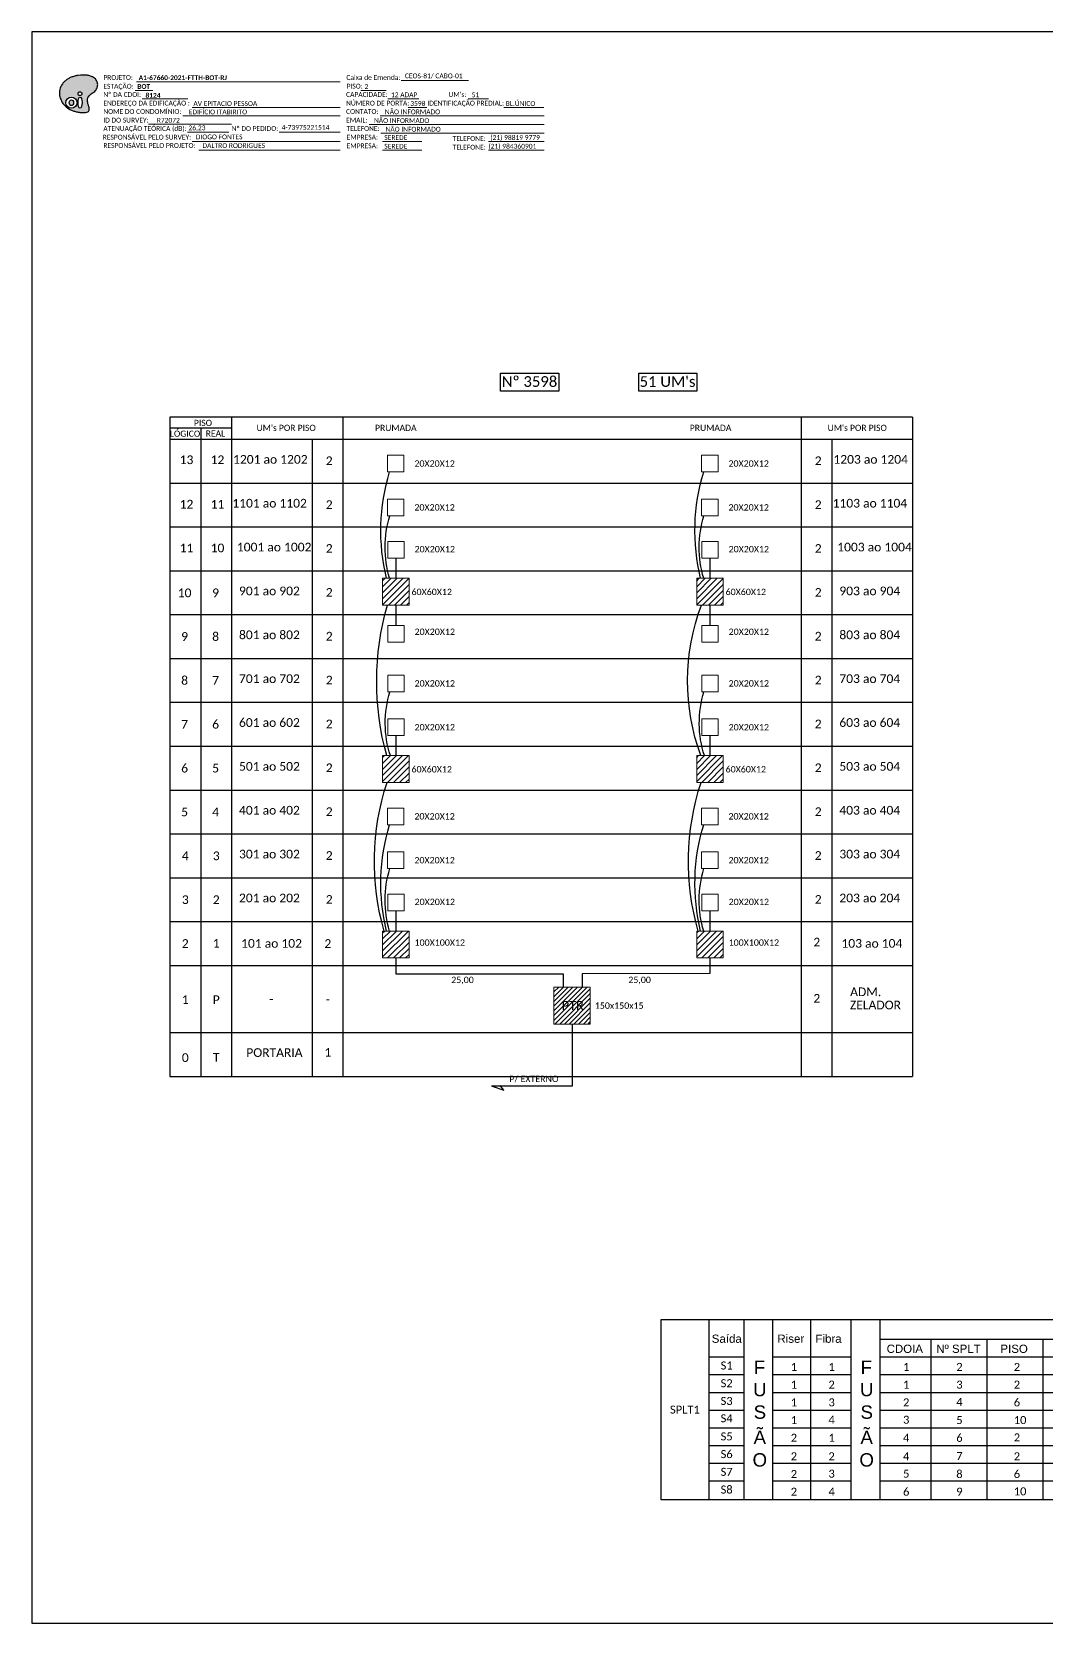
# Model space of a CAD drawing. Header units: metres. Extents: x -1286 to 461, y -500 to 94.
# Drawn here: x -380 to -2, y -500 to 94 of the extents above; entities that cross this region are included whole.
import ezdxf
from ezdxf.enums import TextEntityAlignment as Align

# ---------------------------------------------------------------- set-up
doc = ezdxf.new("R2010")
doc.units = ezdxf.units.M
doc.styles.add('ARIAL', font='arial.ttf')
doc.styles.add('WMF-Calibri0', font='calibri.ttf')
doc.styles.add('WMF-Calibri1', font='calibrib.ttf')

# ---------------------------------------------------------------- blocks, each defined once
blk = doc.blocks.new('OI')
h = blk.add_hatch(color=40)
edge = h.paths.add_edge_path()
edge.add_spline(control_points=[(4.35, -0.67), (3.92, -0.99), (3.26, -1.5), (2.81, -2.59), (2.9, -3.5), (3.06, -4.27), (3.31, -4.85), (3.37, -5.39), (3.4, -5.88), (3.2, -6.4), (2.54, -6.61), (1.65, -6.63), (0.55, -6.67), (-0.56, -6.42), (-1.61, -6.14), (-2.77, -5.61), (-3.92, -4.77), (-4.89, -3.7), (-5.34, -2.65), (-5.6, -1.94), (-5.85, -0.96), (-5.71, 0.47), (-5.1, 2.02), (-4.14, 3.02), (-3.3, 3.61), (-2.37, 4.16), (-1.36, 4.44), (-0.56, 4.7), (0.79, 4.85), (2.24, 4.97), (3.79, 4.57), (4.67, 4.21), (5.44, 3.65), (5.76, 2.99), (6.03, 2.21), (6.01, 1.46), (5.72, 0.64), (5.31, 0.08), (4.88, -0.38), (4.51, -0.55), (4.35, -0.67)], knot_values=[0, 0, 0, 0, 1.60434, 2.417191, 3.427595, 4.282808, 4.776746, 5.304182, 5.888771, 6.258406, 6.858137, 7.79129, 8.986195, 10.124242, 11.187857, 12.242908, 13.953784, 15.414161, 16.515391, 17.349188, 17.675853, 19.552021, 21.515531, 22.568638, 23.63245, 24.621084, 25.782718, 26.745347, 27.142653, 29.870543, 31.004649, 31.921532, 32.709589, 33.801391, 34.042471, 35.192333, 35.971461, 36.628871, 37.254359, 37.836911, 37.836911, 37.836911, 37.836911], degree=3, periodic=0)
h.paths.add_polyline_path([(1.13, -0.87, -1), (-0.04, -0.87, -1)], flags=16)
edge = h.paths.add_edge_path(flags=16)
edge.add_ellipse((0.56, -3.59), major_axis=(-0.02, 1.71), ratio=0.361305, start_angle=0, end_angle=360)
h.paths.add_polyline_path([(-0.36, -3.62, -1), (-3.8, -3.62, -1)], flags=16)
edge = h.paths.add_edge_path(flags=0)
edge.add_ellipse((-2.08, -3.62), major_axis=(0, 0.885), ratio=0.758294, start_angle=0, end_angle=360)
at = {"color": 40}
for centre, radius in [((-2.08, -3.62), 1.72), ((0.54, -0.87), 0.587)]:
    blk.add_circle(centre, radius, dxfattribs=at)
blk.add_ellipse((-2.08, -3.62), major_axis=(0, 0.885), ratio=0.758294, start_param=-3.141592653589792, end_param=3.141592653589792, dxfattribs=at)
blk.add_ellipse((0.56, -3.59), major_axis=(-0.02, 1.71), ratio=0.361305, dxfattribs=at)
at = {"color": 40, "start_tangent": (-0.800898, -0.598801), "end_tangent": (-0.800898, -0.598801)}
blk.add_spline([(4.35, -0.67), (3.2, -1.78), (2.9, -2.54), (2.92, -3.55), (3.12, -4.38), (3.28, -4.85), (3.37, -5.37), (3.35, -5.95), (3.2, -6.29), (2.66, -6.55), (1.73, -6.63), (0.54, -6.62), (-0.58, -6.41), (-1.6, -6.11), (-2.56, -5.67), (-3.95, -4.67), (-4.89, -3.56), (-5.37, -2.56), (-5.64, -1.78), (-5.72, -1.46), (-5.63, 0.42), (-4.84, 2.22), (-4.13, 2.99), (-3.27, 3.62), (-2.4, 4.09), (-1.3, 4.47), (-0.37, 4.72), (0.02, 4.77), (2.75, 4.8), (3.85, 4.53), (4.69, 4.16), (5.31, 3.68), (5.85, 2.73), (5.93, 2.5), (5.94, 1.35), (5.67, 0.62), (5.29, 0.08), (4.84, -0.36), (4.35, -0.67)], degree=3, dxfattribs=at)

msp = doc.modelspace()

# ---------------------------------------------------------------- hatches: boundary and pattern name
h = msp.add_hatch()
h.set_pattern_fill('LINE', color=1, scale=0.5, angle=45)
h.set_pattern_definition([(45, (-5801.7243, 3157.734), (-1.122532, 1.122532), [])])
h.paths.add_polyline_path([(-249.33, -119.81), (-239.42, -119.81), (-239.42, -109.77), (-249.33, -109.77)])
h = msp.add_hatch()
h.set_pattern_fill('LINE', color=1, scale=0.5, angle=45)
h.set_pattern_definition([(45, (-5684.4536, 3157.734), (-1.122532, 1.122532), [])])
h.paths.add_polyline_path([(-132.05, -119.81), (-122.15, -119.81), (-122.15, -109.77), (-132.05, -109.77)])
h = msp.add_hatch()
h.set_pattern_fill('LINE', color=1, scale=0.5, angle=45)
h.set_pattern_definition([(45, (-5801.7243, 3042.4127), (-1.122532, 1.122532), [])])
h.paths.add_polyline_path([(-249.33, -186.02), (-239.42, -186.02), (-239.42, -175.98), (-249.33, -175.98)])
h = msp.add_hatch()
h.set_pattern_fill('LINE', color=1, scale=0.5, angle=45)
h.set_pattern_definition([(45, (-5684.4536, 3042.4127), (-1.122532, 1.122532), [])])
h.paths.add_polyline_path([(-132.05, -186.02), (-122.15, -186.02), (-122.15, -175.98), (-132.05, -175.98)])
h = msp.add_hatch()
h.set_pattern_fill('LINE', color=1, scale=0.5, angle=45)
h.set_pattern_definition([(45, (-5801.7243, 2976.9307), (-1.122532, 1.122532), [])])
h.paths.add_polyline_path([(-249.33, -251.5), (-239.42, -251.5), (-239.42, -241.46), (-249.33, -241.46)])
h = msp.add_hatch()
h.set_pattern_fill('LINE', color=1, scale=0.5, angle=45)
h.set_pattern_definition([(45, (-5684.4536, 2976.9307), (-1.122532, 1.122532), [])])
h.paths.add_polyline_path([(-132.05, -251.5), (-122.15, -251.5), (-122.15, -241.46), (-132.05, -241.46)])
h = msp.add_hatch()
h.set_pattern_fill('ANSI31', color=1, scale=10, style=0)
h.set_pattern_definition([(45, (-796.9757, -660.1315), (-0.8838835, 0.8838835), [])])
h.paths.add_polyline_path([(-185.36, -276.17), (-171.79, -276.17), (-171.79, -262.41), (-185.36, -262.41)])
h.paths.add_polyline_path([(-183.35, -271.81), (-173.27, -271.81), (-173.27, -266.67), (-183.35, -266.67)], flags=24)

# ---------------------------------------------------------------- linework, layer by layer
for p, q in [((-145.3, -386.46), (185.97, -386.46)), ((-145.3, -453.82), (-145.3, -386.46)), ((-127.53, -386.46), (-127.53, -453.82)), ((-114.4, -386.46), (-114.4, -453.82)), ((-103.61, -453.82), (-103.61, -386.46)), ((-89.52, -386.46), (-89.52, -453.82)), ((-74.5, -386.46), (-74.5, -453.82)), ((-63.7, -386.46), (-63.7, -453.82)), ((-63.7, -393.81), (185.97, -393.81)), ((-44.69, -393.81), (-44.69, -453.82)), ((-23.73, -393.81), (-23.73, -453.82)), ((-2.82, -393.81), (-2.82, -453.82)), ((-127.53, -400.43), (-114.4, -400.43)), ((-103.61, -400.43), (-74.5, -400.43)), ((-63.7, -400.43), (185.97, -400.43)), ((-127.53, -407.04), (-114.4, -407.04)), ((-103.61, -407.04), (-74.5, -407.04)), ((-63.7, -407.04), (185.97, -407.04)), ((-127.53, -413.66), (-114.4, -413.66)), ((-103.61, -413.66), (-74.5, -413.66)), ((-63.7, -413.66), (185.97, -413.66)), ((-127.53, -420.27), (-114.4, -420.27)), ((-103.61, -420.27), (-74.5, -420.27)), ((-63.7, -420.27), (185.97, -420.27)), ((-127.53, -426.88), (-114.4, -426.88)), ((-103.61, -426.88), (-74.5, -426.88)), ((-63.7, -426.88), (185.97, -426.88)), ((-127.53, -433.5), (-114.4, -433.5)), ((-103.61, -433.5), (-74.5, -433.5)), ((-63.7, -433.5), (185.97, -433.5)), ((-127.53, -440.11), (-114.4, -440.11)), ((-103.61, -440.11), (-74.5, -440.11)), ((-63.7, -440.11), (185.97, -440.11)), ((-127.53, -446.73), (-114.4, -446.73)), ((-103.61, -446.73), (-74.5, -446.73)), ((-63.7, -446.73), (185.97, -446.73)), ((185.97, -453.82), (-145.3, -453.82))]:
    msp.add_line(p, q)
msp.add_lwpolyline([(-380.32, -499.81), (460.68, -499.81), (460.68, 94.19), (-380.32, 94.19)], close=True)
at = {"color": 7, "lineweight": 0}
for points in [[(-341.73, 72.24), (-335.18, 72.24)], [(-341.21, 75.52), (-265.24, 75.52)], [(-257.45, 72.28), (-247.96, 72.28)], [(-242.4, 76.01), (-217.27, 76.01)], [(-339.07, 69.17), (-322.1, 69.17)], [(-320.5, 65.93), (-265.24, 65.93)], [(-247.4, 69.17), (-235.78, 69.17)], [(-239.81, 65.93), (-232.87, 65.93)], [(-217.45, 69.17), (-209.79, 69.17)], [(-204.12, 65.93), (-189.08, 65.93)], [(-336.75, 59.75), (-305.7, 59.75)], [(-323.91, 62.82), (-265.24, 62.82)], [(-254.32, 59.58), (-189.05, 59.58)], [(-250.28, 62.82), (-189.05, 62.82)], [(-322.21, 56.79), (-306.7, 56.79)], [(-287.98, 56.79), (-265.22, 56.79)], [(-250.03, 56.34), (-189.05, 56.34)], [(-320.5, 53.23), (-265.24, 53.23)], [(-318.01, 49.99), (-265.24, 49.99)], [(-249.43, 53.23), (-234.63, 53.23)], [(-249.43, 49.99), (-234.63, 49.99)], [(-209.82, 53.23), (-189.05, 53.23)], [(-209.82, 49.99), (-189.05, 49.99)]]:
    msp.add_lwpolyline(points, dxfattribs=at)
at = {"color": 7}
for points in [[(-205.28, -33.24), (-183.58, -33.24), (-183.58, -39.9), (-205.28, -39.9)], [(-153.67, -33.24), (-131.98, -33.24), (-131.98, -39.9), (-153.67, -39.9)]]:
    msp.add_lwpolyline(points, close=True, dxfattribs=at)
at = {"color": 0}
for points in [[(-51.48, -49.62), (-328.81, -49.62)], [(-305.66, -53.74), (-328.81, -53.74)]]:
    msp.add_lwpolyline(points, dxfattribs=at)
for points in [[(-328.81, -49.62), (-328.81, -57.85)], [(-305.66, -57.85), (-305.66, -49.62)], [(-264.07, -57.85), (-264.07, -49.62)], [(-93.07, -49.62), (-93.07, -57.85)], [(-51.48, -49.62), (-51.48, -57.85)], [(-328.81, -57.85), (-51.48, -57.85)], [(-328.81, -57.85), (-51.48, -57.85)], [(-328.81, -57.85), (-328.81, -295.74)], [(-317.24, -53.74), (-317.24, -57.85)], [(-317.24, -57.85), (-317.24, -295.74)], [(-305.66, -295.74), (-305.66, -57.85)], [(-275.65, -57.85), (-275.65, -295.74)], [(-264.07, -295.74), (-264.07, -57.85)], [(-93.07, -57.85), (-93.07, -295.74)], [(-81.49, -295.74), (-81.49, -57.85)], [(-51.48, -57.85), (-51.48, -295.74)], [(-328.81, -74.22), (-51.48, -74.22)], [(-328.81, -90.59), (-51.48, -90.59)], [(-328.81, -106.96), (-51.48, -106.96)], [(-328.81, -123.34), (-51.48, -123.34)], [(-328.81, -139.71), (-51.48, -139.71)], [(-328.81, -156.08), (-51.48, -156.08)], [(-328.81, -172.45), (-51.48, -172.45)], [(-328.81, -188.82), (-51.48, -188.82)], [(-328.81, -205.2), (-51.48, -205.2)], [(-328.81, -221.57), (-51.48, -221.57)], [(-328.81, -237.94), (-51.48, -237.94)], [(-328.81, -254.31), (-51.48, -254.31)], [(-328.81, -279.37), (-51.48, -279.37)], [(-328.81, -295.74), (-51.48, -295.74)]]:
    msp.add_lwpolyline(points)
at = {"lineweight": 0}
for points in [[(-241.36, -63.85), (-247.49, -63.85), (-247.49, -70.06), (-241.36, -70.06)], [(-124.09, -63.85), (-130.22, -63.85), (-130.22, -70.06), (-124.09, -70.06)], [(-241.36, -80.22), (-247.49, -80.22), (-247.49, -86.44), (-241.36, -86.44)], [(-124.09, -80.22), (-130.22, -80.22), (-130.22, -86.44), (-124.09, -86.44)], [(-241.31, -95.99), (-247.44, -95.99), (-247.44, -102.21), (-241.31, -102.21)], [(-124.04, -95.99), (-130.17, -95.99), (-130.17, -102.21), (-124.04, -102.21)], [(-241.31, -127.38), (-247.44, -127.38), (-247.44, -133.59), (-241.31, -133.59)], [(-124.04, -127.38), (-130.17, -127.38), (-130.17, -133.59), (-124.04, -133.59)], [(-241.31, -145.91), (-247.44, -145.91), (-247.44, -152.13), (-241.31, -152.13)], [(-124.04, -145.91), (-130.17, -145.91), (-130.17, -152.13), (-124.04, -152.13)], [(-241.31, -162.29), (-247.44, -162.29), (-247.44, -168.5), (-241.31, -168.5)], [(-124.04, -162.29), (-130.17, -162.29), (-130.17, -168.5), (-124.04, -168.5)], [(-241.36, -195.54), (-247.49, -195.54), (-247.49, -201.75), (-241.36, -201.75)], [(-124.09, -195.54), (-130.22, -195.54), (-130.22, -201.75), (-124.09, -201.75)], [(-241.36, -211.91), (-247.49, -211.91), (-247.49, -218.12), (-241.36, -218.12)], [(-124.09, -211.91), (-130.22, -211.91), (-130.22, -218.12), (-124.09, -218.12)], [(-241.31, -227.68), (-247.44, -227.68), (-247.44, -233.9), (-241.31, -233.9)], [(-124.04, -227.68), (-130.17, -227.68), (-130.17, -233.9), (-124.04, -233.9)]]:
    msp.add_lwpolyline(points, close=True, dxfattribs=at)
at = {"color": 3}
for points in [[(-247.89, -109.77, -0.133873), (-246.71, -70.06)], [(-130.61, -109.77, -0.133873), (-129.44, -70.06)], [(-246.72, -109.77, -0.146704), (-246.66, -86.44)], [(-129.45, -109.77, -0.146704), (-129.39, -86.44)], [(-247.78, -175.98, -0.138382), (-247.53, -119.81)], [(-130.51, -175.98, -0.180769), (-130.26, -119.81)], [(-246.42, -175.98, -0.153903), (-246.61, -152.13)], [(-129.19, -175.98, -0.152185), (-129.34, -152.13)], [(-248.76, -241.46, -0.149269), (-247.69, -186.02)], [(-131.49, -241.46, -0.149269), (-130.42, -186.02)], [(-247.89, -241.46, -0.133873), (-246.71, -201.75)], [(-130.61, -241.46, -0.133873), (-129.44, -201.75)], [(-246.72, -241.46, -0.146704), (-246.66, -218.12)], [(-129.45, -241.46, -0.146704), (-129.39, -218.12)]]:
    msp.add_lwpolyline(points, format="xyb", dxfattribs=at)
for points in [[(-244.37, -102.12), (-244.37, -109.69)], [(-127.1, -102.12), (-127.1, -109.69)], [(-244.37, -119.81), (-244.37, -127.38)], [(-127.1, -119.81), (-127.1, -127.38)], [(-244.37, -168.41), (-244.37, -175.98)], [(-127.1, -168.41), (-127.1, -175.98)], [(-244.37, -233.9), (-244.37, -241.46)], [(-127.1, -233.9), (-127.1, -241.46)], [(-244.41, -251.5), (-244.41, -257.43), (-181.92, -257.43), (-181.92, -262.41)], [(-127.14, -251.5), (-127.14, -257.28), (-174.83, -257.43), (-174.83, -262.41)]]:
    msp.add_lwpolyline(points, dxfattribs=at)
at = {"color": 1, "lineweight": 0}
for points in [[(-239.42, -109.77), (-249.33, -109.77), (-249.33, -119.81), (-239.42, -119.81)], [(-122.15, -109.77), (-132.05, -109.77), (-132.05, -119.81), (-122.15, -119.81)], [(-239.42, -175.98), (-249.33, -175.98), (-249.33, -186.02), (-239.42, -186.02)], [(-122.15, -175.98), (-132.05, -175.98), (-132.05, -186.02), (-122.15, -186.02)], [(-239.42, -241.46), (-249.33, -241.46), (-249.33, -251.5), (-239.42, -251.5)], [(-122.15, -241.46), (-132.05, -241.46), (-132.05, -251.5), (-122.15, -251.5)], [(-185.36, -262.41), (-171.79, -262.41), (-171.79, -276.17), (-185.36, -276.17)]]:
    msp.add_lwpolyline(points, close=True, dxfattribs=at)
at = {"color": 1}
for points in [[(-178.57, -276.17), (-178.57, -299.31), (-208.71, -299.31)], [(-208.49, -299.31), (-204.08, -300.9)], [(-204.08, -300.9), (-205.48, -299.08)]]:
    msp.add_lwpolyline(points, dxfattribs=at)

# ---------------------------------------------------------------- block references
at = {"color": 7, "xscale": 1.213923925163967, "yscale": 1.213923925163967, "zscale": 1.213923925163967, "rotation": 0.1532896023949059}
msp.add_blockref('OI', (-363.02, 72.14), dxfattribs=at)

# ---------------------------------------------------------------- texts
at = {"color": 7, "lineweight": 0, "style": 'WMF-Calibri0'}
for s, height, p in [('PROJETO:', 1.793, (-353.62, 76.26)), ('Caixa de Emenda:', 1.7927, (-262.86, 76.26)), ('ESTAÇÃO:', 1.793, (-353.62, 72.98)), ('Nº DA CDOI:', 1.7927, (-353.62, 69.91)), ('CAPACIDADE:', 1.7927, (-262.97, 69.91)), ('PISO:', 1.793, (-262.79, 73.03)), ("UM's:", 1.793, (-224.72, 69.91)), ('ENDEREÇO DA EDIFICAÇÃO :', 1.7927, (-353.62, 66.68)), ('NOME DO CONDOMÍNIO:', 1.7927, (-353.62, 63.56)), ('CONTATO:', 1.793, (-262.97, 63.56)), ('NÚMERO DE PORTA:', 1.7927, (-262.97, 66.68)), ('IDENTIFICAÇÃO PREDIAL:', 1.7927, (-232.6, 66.68)), ('ATENUAÇÃO TEÓRICA (dB):', 1.7927, (-353.62, 57.21)), ('ID DO SURVEY:', 1.7927, (-353.62, 60.33)), ('EMAIL:', 1.793, (-262.97, 60.33)), ('RESPONSÁVEL PELO SURVEY:', 1.7927, (-353.86, 53.98)), ('Nº DO PEDIDO:', 1.7927, (-305.69, 57.21)), ('TELEFONE:', 1.793, (-262.79, 57.21)), ('EMPRESA:', 1.793, (-262.79, 53.98)), ('TELEFONE:', 1.793, (-223.18, 53.47)), ('RESPONSÁVEL PELO PROJETO:', 1.7927, (-353.62, 50.87)), ('EMPRESA:', 1.793, (-262.79, 50.74)), ('TELEFONE:', 1.793, (-223.18, 50.24))]:
    msp.add_text(s, height=height, dxfattribs=at).set_placement(p)
at = {"color": 7}
for s, height, style, p in [('A1-67660-2021-FTTH-BOT-RJ', 1.7927, 'WMF-Calibri1', (-340.42, 76.17)), ('CEOS-81/ CABO-01', 1.7927, 'WMF-Calibri0', (-241.01, 76.85)), ('BOT', 1.793, 'WMF-Calibri1', (-340.94, 72.89)), ('2', 1.79, 'WMF-Calibri0', (-256.09, 72.88)), ('12 ADAP', 1.793, 'WMF-Calibri0', (-246.22, 69.79)), ('51', 1.793, 'WMF-Calibri0', (-216.1, 69.77)), ('EDIFÍCIO ITABIRITO', 1.7927, 'WMF-Calibri0', (-321.71, 63.39)), ('AV EPITACIO PESSOA', 1.7927, 'WMF-Calibri0', (-319.99, 66.52)), ('NÃO INFORMADO', 1.7927, 'WMF-Calibri0', (-248.5, 63.42)), ('3598', 1.793, 'WMF-Calibri0', (-239, 66.53)), ('BL.ÚNICO', 1.793, 'WMF-Calibri0', (-203.36, 66.53)), ('R72072', 1.793, 'WMF-Calibri0', (-333.66, 60.28)), ('4-73975221514', 1.7927, 'WMF-Calibri0', (-287.04, 57.62)), ('NÃO INFORMADO', 1.7927, 'WMF-Calibri0', (-252.54, 60.18)), ('26,23', 1.793, 'WMF-Calibri0', (-321.84, 57.45)), ('DIOGO FONTES', 1.7927, 'WMF-Calibri0', (-319.1, 54.07)), ('SEREDE', 1.793, 'WMF-Calibri0', (-248.72, 53.83)), ('NÃO INFORMADO', 1.7927, 'WMF-Calibri0', (-248.26, 56.94)), ('(21) 98819 9779', 1.7927, 'WMF-Calibri0', (-209.12, 53.83)), ('DALTRO RODRIGUES', 1.7927, 'WMF-Calibri0', (-316.61, 50.83)), ('SEREDE', 1.793, 'WMF-Calibri0', (-248.72, 50.59)), ('(21) 984360901', 1.7927, 'WMF-Calibri0', (-209.82, 50.59)), ('1201 ao 1202', 3.24, 'WMF-Calibri0', (-305.18, -67.01)), ('1203 ao 1204', 3.24, 'WMF-Calibri0', (-81.01, -67.01)), ('20X20X12', 2.373, 'WMF-Calibri0', (-237.46, -68.13)), ('20X20X12', 2.373, 'WMF-Calibri0', (-120.19, -68.13)), ('1101 ao 1102', 3.24, 'WMF-Calibri0', (-305.46, -83.38)), ('20X20X12', 2.373, 'WMF-Calibri0', (-237.46, -84.5)), ('20X20X12', 2.373, 'WMF-Calibri0', (-120.19, -84.5)), ('1103 ao 1104', 3.24, 'WMF-Calibri0', (-81.3, -83.38)), ('1001 ao 1002', 3.24, 'WMF-Calibri0', (-303.75, -99.75)), ('20X20X12', 2.373, 'WMF-Calibri0', (-237.4, -100.08)), ('20X20X12', 2.373, 'WMF-Calibri0', (-120.13, -100.08)), ('1003 ao 1004', 3.24, 'WMF-Calibri0', (-79.58, -99.75)), ('901 ao 902', 3.24, 'WMF-Calibri0', (-302.96, -116.12)), ('903 ao 904', 3.24, 'WMF-Calibri0', (-78.79, -116.12)), ('60X60X12', 2.373, 'WMF-Calibri0', (-238.53, -116.06)), ('60X60X12', 2.373, 'WMF-Calibri0', (-121.26, -116.06)), ('801 ao 802', 3.24, 'WMF-Calibri0', (-302.96, -132.5)), ('20X20X12', 2.373, 'WMF-Calibri0', (-237.4, -130.92)), ('20X20X12', 2.373, 'WMF-Calibri0', (-120.13, -130.92)), ('803 ao 804', 3.24, 'WMF-Calibri0', (-78.79, -132.5)), ('701 ao 702', 3.24, 'WMF-Calibri0', (-302.96, -148.87)), ('20X20X12', 2.373, 'WMF-Calibri0', (-237.4, -150.19)), ('20X20X12', 2.373, 'WMF-Calibri0', (-120.13, -150.19)), ('703 ao 704', 3.24, 'WMF-Calibri0', (-78.79, -148.87)), ('601 ao 602', 3.24, 'WMF-Calibri0', (-302.96, -165.24)), ('20X20X12', 2.373, 'WMF-Calibri0', (-237.4, -166.57)), ('20X20X12', 2.373, 'WMF-Calibri0', (-120.13, -166.57)), ('603 ao 604', 3.24, 'WMF-Calibri0', (-78.79, -165.24)), ('501 ao 502', 3.24, 'WMF-Calibri0', (-302.96, -181.61)), ('60X60X12', 2.373, 'WMF-Calibri0', (-238.53, -182.26)), ('60X60X12', 2.373, 'WMF-Calibri0', (-121.26, -182.26)), ('503 ao 504', 3.24, 'WMF-Calibri0', (-78.79, -181.61)), ('401 ao 402', 3.24, 'WMF-Calibri0', (-302.96, -197.98)), ('403 ao 404', 3.24, 'WMF-Calibri0', (-78.79, -197.98)), ('20X20X12', 2.373, 'WMF-Calibri0', (-237.46, -199.82)), ('20X20X12', 2.373, 'WMF-Calibri0', (-120.19, -199.82)), ('301 ao 302', 3.24, 'WMF-Calibri0', (-302.96, -214.35)), ('20X20X12', 2.373, 'WMF-Calibri0', (-237.46, -216.19)), ('20X20X12', 2.373, 'WMF-Calibri0', (-120.19, -216.19)), ('303 ao 304', 3.24, 'WMF-Calibri0', (-78.79, -214.35)), ('201 ao 202', 3.24, 'WMF-Calibri0', (-302.96, -230.73)), ('20X20X12', 2.373, 'WMF-Calibri0', (-237.4, -231.76)), ('20X20X12', 2.373, 'WMF-Calibri0', (-120.13, -231.76)), ('203 ao 204', 3.24, 'WMF-Calibri0', (-78.79, -230.73)), ('101 ao 102', 3.24, 'WMF-Calibri0', (-302.17, -247.68)), ('100X100X12', 2.373, 'WMF-Calibri0', (-237.4, -246.95)), ('100X100X12', 2.373, 'WMF-Calibri0', (-120.13, -246.95)), ('103 ao 104', 3.24, 'WMF-Calibri0', (-78, -247.68)), ('25,00', 2.373, 'WMF-Calibri0', (-223.72, -260.87)), ('25,00', 2.373, 'WMF-Calibri0', (-157.59, -260.87)), ('-', 3.24, 'WMF-Calibri0', (-291.65, -268.41)), ('ADM.', 3.24, 'WMF-Calibri0', (-74.76, -265.76)), ('PTR', 3.433, 'WMF-Calibri0', (-182.49, -270.94)), ('150x150x15', 2.373, 'WMF-Calibri0', (-170.09, -270.48)), ('ZELADOR', 3.24, 'WMF-Calibri0', (-74.84, -270.69)), ('PORTARIA', 3.24, 'WMF-Calibri0', (-300.24, -288.44)), ('P/ EXTERNO', 2.373, 'WMF-Calibri0', (-202.01, -297.82)), ('1', 2.99, 'WMF-Calibri0', (-96.94, -405.65)), ('1', 2.99, 'WMF-Calibri0', (-82.85, -405.65)), ('1', 2.99, 'WMF-Calibri0', (-55.01, -405.65)), ('2', 2.99, 'WMF-Calibri0', (-35.13, -405.65)), ('2', 2.99, 'WMF-Calibri0', (-13.66, -405.65)), ('1', 2.99, 'WMF-Calibri0', (-96.94, -412.26)), ('2', 2.99, 'WMF-Calibri0', (-82.85, -412.26)), ('1', 2.99, 'WMF-Calibri0', (-55.01, -412.26)), ('3', 2.99, 'WMF-Calibri0', (-35.13, -412.26)), ('2', 2.99, 'WMF-Calibri0', (-13.66, -412.26)), ('4', 2.99, 'WMF-Calibri0', (-35.13, -418.74)), ('6', 2.99, 'WMF-Calibri0', (-13.66, -418.88)), ('1', 2.99, 'WMF-Calibri0', (-96.94, -418.88)), ('3', 2.99, 'WMF-Calibri0', (-82.85, -418.88)), ('2', 2.99, 'WMF-Calibri0', (-55.01, -418.88)), ('1', 2.99, 'WMF-Calibri0', (-96.94, -425.49)), ('4', 2.99, 'WMF-Calibri0', (-82.85, -425.36)), ('3', 2.99, 'WMF-Calibri0', (-55.01, -425.36)), ('5', 2.99, 'WMF-Calibri0', (-35.13, -425.49)), ('10', 2.988, 'WMF-Calibri0', (-13.66, -425.49)), ('2', 2.99, 'WMF-Calibri0', (-96.94, -432.1)), ('1', 2.99, 'WMF-Calibri0', (-82.85, -432.1)), ('4', 2.99, 'WMF-Calibri0', (-55.01, -432.1)), ('6', 2.99, 'WMF-Calibri0', (-35.13, -432.1)), ('2', 2.99, 'WMF-Calibri0', (-13.66, -431.97)), ('2', 2.99, 'WMF-Calibri0', (-96.94, -439.01)), ('2', 2.99, 'WMF-Calibri0', (-82.85, -439.01)), ('4', 2.99, 'WMF-Calibri0', (-55.01, -439.01)), ('7', 2.99, 'WMF-Calibri0', (-35.13, -438.88)), ('2', 2.99, 'WMF-Calibri0', (-13.66, -439.01)), ('2', 2.99, 'WMF-Calibri0', (-96.94, -445.62)), ('3', 2.99, 'WMF-Calibri0', (-82.85, -445.49)), ('5', 2.99, 'WMF-Calibri0', (-55.01, -445.49)), ('8', 2.99, 'WMF-Calibri0', (-35.13, -445.62)), ('6', 2.99, 'WMF-Calibri0', (-13.66, -445.62)), ('2', 2.99, 'WMF-Calibri0', (-96.94, -452.23)), ('4', 2.99, 'WMF-Calibri0', (-82.85, -452.23)), ('6', 2.99, 'WMF-Calibri0', (-55.01, -452.23)), ('9', 2.99, 'WMF-Calibri0', (-35.13, -452.23)), ('10', 2.988, 'WMF-Calibri0', (-13.66, -452.1))]:
    msp.add_text(s, height=height, dxfattribs=dict(at, style=style)).set_placement(p)
at = {"color": 7, "style": 'WMF-Calibri1'}
msp.add_text('8124', height=1.793, dxfattribs=at).set_placement((-335.06, 69.6), align=Align.CENTER)
at = {"color": 0, "style": 'WMF-Calibri0'}
for s, height, p in [('Nº 3598', 4, (-204.83, -38.34)), ("51 UM's", 4, (-153.38, -38.34)), ('     PISO', 2.3, (-323.85, -52.93)), ("UM's POR PISO", 2.3, (-296.42, -54.78)), ('PRUMADA', 2.3, (-252.16, -54.78)), ('PRUMADA', 2.3, (-134.62, -54.78)), ("UM's POR PISO", 2.3, (-83.18, -54.78)), ('  LÓGICO', 2.3, (-330.39, -56.95)), ('    REAL', 2.3, (-318.63, -56.9))]:
    msp.add_text(s, height=height, dxfattribs=at).set_placement(p)
at = {"color": 7, "style": 'WMF-Calibri0'}
for s, p in [('13', (-322.56, -65.54)), ('12', (-310.99, -65.54)), ('12', (-322.56, -82.13)), ('11', (-310.99, -82.13)), ('11', (-322.56, -98.46)), ('10', (-310.99, -98.46))]:
    msp.add_text(s, height=3.24, dxfattribs=at).set_placement(p, align=Align.MIDDLE_CENTER)
at = {"style": 'ARIAL'}
for s, p in [('Saída', (-120.83, -393.62)), ('Riser', (-96.91, -393.62)), ('Fibra', (-82.82, -393.62)), ('CDOIA', (-54.35, -397.38)), ('Nº SPLT', (-34.3, -397.38)), ('PISO', (-13.53, -397.38))]:
    msp.add_text(s, height=3.067, dxfattribs=at).set_placement(p, align=Align.MIDDLE_CENTER)
at = {"linetype": 'Continuous', "style": 'ARIAL'}
for s, p in [('F', (-110.75, -406.77)), ('F', (-70.85, -406.77)), ('U', (-111, -415.1)), ('U', (-71.1, -415.1)), ('S', (-110.79, -423.52)), ('S', (-70.89, -423.52)), ('Ã', (-110.82, -432.93)), ('Ã', (-70.92, -432.93)), ('O', (-111.21, -441.35)), ('O', (-71.31, -441.35))]:
    msp.add_text(s, height=5, dxfattribs=at).set_placement(p)
at = {"color": 7, "style": 'WMF-Calibri0'}
for tag, flags, p in [('2', 4, (-269.27, -65.92)), ('2', 4, (-86.69, -65.92)), ('2', 4, (-269.27, -82.29)), ('2', 4, (-86.69, -82.29)), ('2', 4, (-269.27, -98.66)), ('2', 4, (-86.69, -98.66)), ('10', 4, (-323.27, -115.22)), ('9', 4, (-311.7, -115.22)), ('2', 4, (-269.27, -115.04)), ('2', 4, (-86.69, -115.04)), ('9', 4, (-323.27, -131.52)), ('8', 4, (-311.7, -131.52)), ('2', 4, (-269.27, -131.41)), ('2', 4, (-86.69, -131.41)), ('8', 4, (-323.27, -147.89)), ('7', 4, (-311.7, -147.89)), ('2', 4, (-269.27, -147.78)), ('2', 4, (-86.69, -147.78)), ('7', 4, (-323.27, -164.27)), ('6', 4, (-311.7, -164.27)), ('2', 4, (-269.27, -164.15)), ('2', 4, (-86.69, -164.15)), ('6', 4, (-323.27, -180.64)), ('5', 4, (-311.7, -180.64)), ('2', 4, (-269.27, -180.52)), ('2', 4, (-86.69, -180.52)), ('5', 4, (-323.27, -197.01)), ('4', 4, (-311.7, -197.01)), ('2', 4, (-269.27, -196.9)), ('2', 4, (-86.69, -196.9)), ('4', 4, (-323.02, -213.38)), ('3', 4, (-311.45, -213.38)), ('2', 4, (-269.27, -213.27)), ('2', 4, (-86.69, -213.27)), ('3', 4, (-323.02, -229.75)), ('2', 4, (-311.45, -229.75)), ('2', 4, (-269.27, -229.64)), ('2', 4, (-86.69, -229.64)), ('2', 4, (-323.02, -246.12)), ('1', 12, (-311.45, -246)), ('2', 4, (-269.79, -246.12)), ('2', 4, (-87.21, -245.59)), ('1', 4, (-323.02, -267.02)), ('P', 12, (-311.45, -267.09)), ('-', 4, (-269.79, -266.95)), ('2', 4, (-87.21, -266.57)), ('1', 4, (-269.79, -286.73)), ('0', 4, (-323.02, -288.69)), ('T', 12, (-311.45, -288.65))]:
    msp.add_attdef(tag, text='XX', height=3.24, dxfattribs=dict(at, flags=flags)).set_placement(p, align=Align.MIDDLE_CENTER)
at = {"color": 7, "lineweight": 0, "style": 'WMF-Calibri0', "flags": 8}
for tag, p, s in [('S1', (-123.13, -405.12), 'S1'), ('S2', (-123.13, -411.74), 'S2'), ('S3', (-123.13, -418.35), 'S3'), ('SPLT1', (-142.03, -421.58), 'XX'), ('S4', (-123.13, -424.83), 'S4'), ('S5', (-123.13, -431.58), 'S5'), ('S6', (-123.13, -438.19), 'S6'), ('S7', (-123.13, -444.81), 'S7'), ('S8', (-123.13, -451.42), 'S8')]:
    msp.add_attdef(tag, p, s, height=2.988, dxfattribs=at)

doc.saveas('drawing.dxf')
